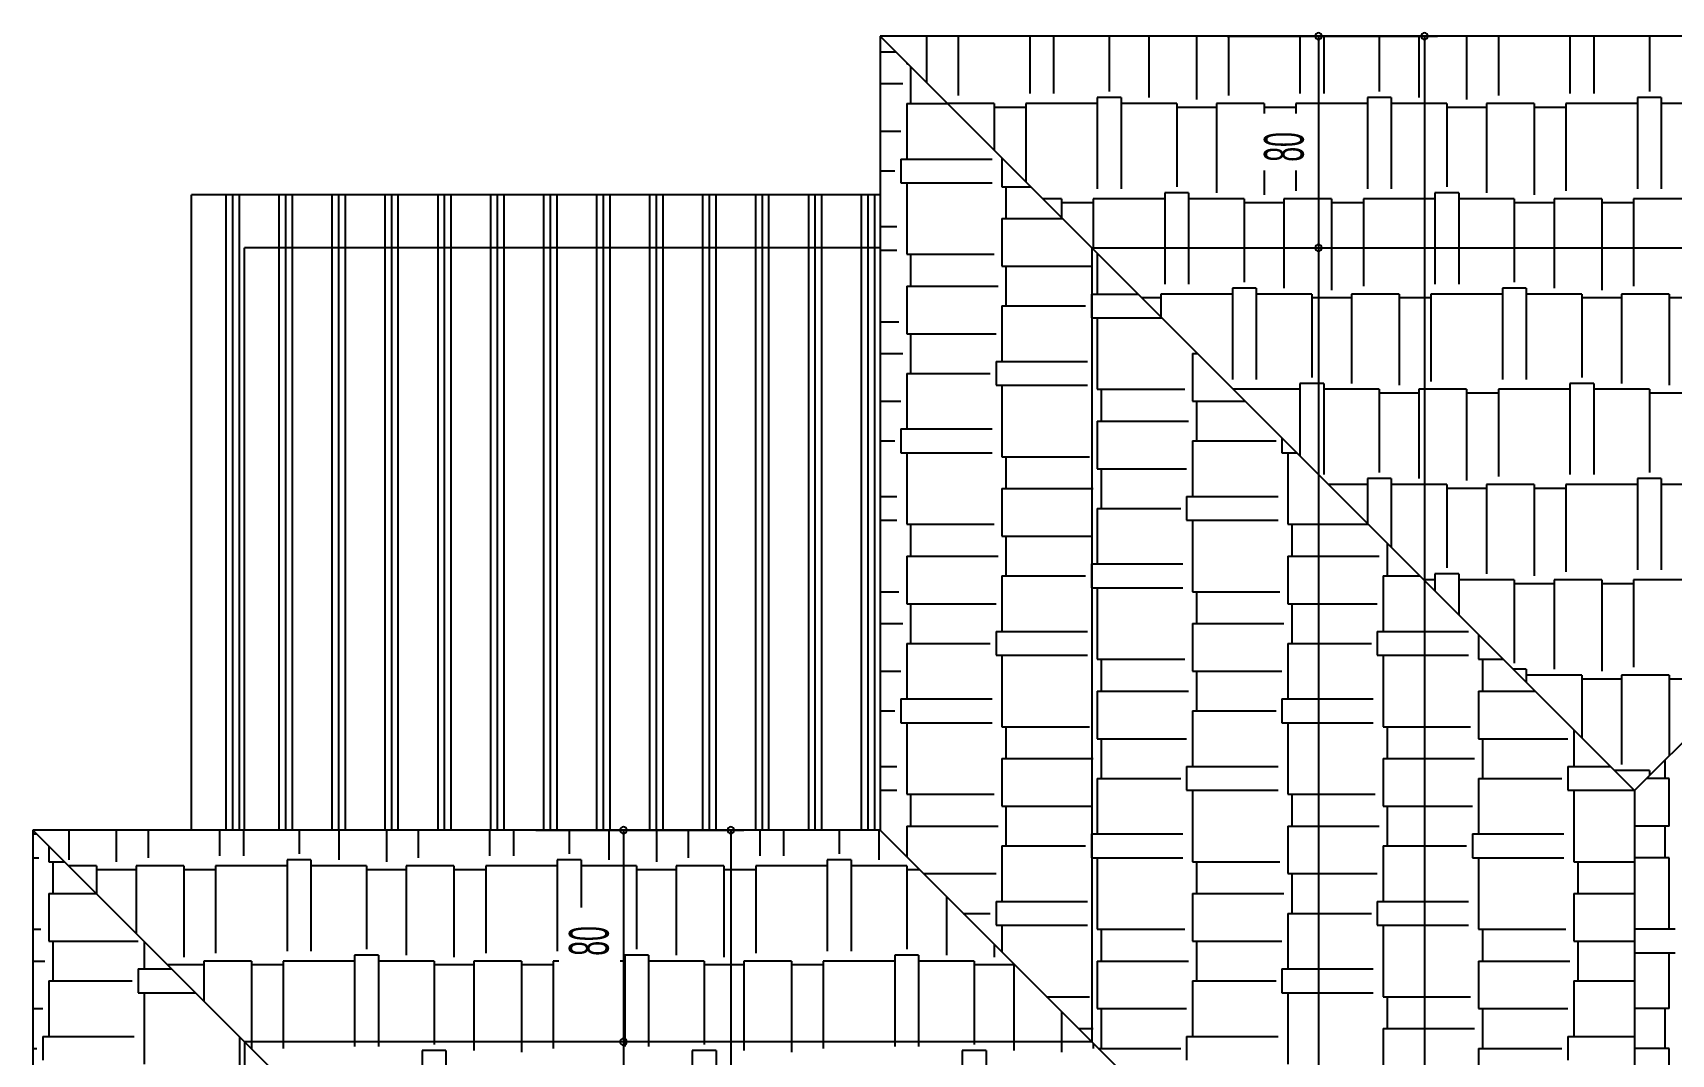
# Model space of a CAD drawing. Extents: x 3907.4 to 3911.57, y -3054.42 to -3053.7.
# Drawn here: x 3909.0252 to 3909.149, y -3054.043 to -3053.9658 of the extents above; entities that cross this region are included whole.
import ezdxf

# ---------------------------------------------------------------- set-up
doc = ezdxf.new("R2010")
doc.units = 0
doc.header["$LTSCALE"] = 2
doc.header["$MEASUREMENT"] = 0
doc.linetypes.add('ACAD_ISO03W100', pattern=[30, 12, -18])
doc.linetypes.add('ACAD_ISO07W100', pattern=[3.5, 0.5, -3])
doc.layers.get('0').update_dxf_attribs({"linetype": 'CONTINUOUS'})
for name, color, linetype in [('MB', 11, 'CONTINUOUS'), ('OLÇÜ', 6, 'CONTINUOUS'), ('TARAMA', 9, 'CONTINUOUS'), ('TEXT', 11, 'CONTINUOUS'), ('ÇATI', 7, 'CONTINUOUS')]:
    doc.layers.add(name, color=color, linetype=linetype)
doc.styles.add('ÖLÇÜ', font='stylu.ttf', dxfattribs={"width": 0.5})

msp = doc.modelspace()

# ---------------------------------------------------------------- linework, layer by layer
at = {"color": 0, "linetype": 'ByBlock'}
for centre, start, end in [((3909.12236, -3053.96603), 90, 270), ((3909.12236, -3053.96603), 270, 90), ((3909.13037, -3053.96603), 90, 270), ((3909.13037, -3053.96603), 270, 90), ((3909.12236, -3053.98203), 90, 270), ((3909.12236, -3053.98203), 90, 270), ((3909.12236, -3053.98203), 270, 90), ((3909.12236, -3053.98203), 270, 90), ((3909.06986, -3054.02603), 90, 270), ((3909.06986, -3054.02603), 270, 90), ((3909.07797, -3054.02603), 90, 270), ((3909.07797, -3054.02603), 270, 90), ((3909.06986, -3054.04203), 90, 270), ((3909.06986, -3054.04203), 90, 270), ((3909.06986, -3054.04203), 270, 90), ((3909.06986, -3054.04203), 270, 90)]:
    msp.add_arc(centre, 0.00025, start, end, dxfattribs=at)
at = {"layer": 'MB', "color": 2, "linetype": 'ACAD_ISO07W100', "ltscale": 2}
for p in [(3909.08925, -3053.98203), (3909.04125, -3054.02603)]:
    msp.add_line(p, (3909.04125, -3053.98203), dxfattribs=at)
at = {"layer": 'MB', "color": 7, "linetype": 'ACAD_ISO03W100', "ltscale": 0.5}
for p, q in [((3909.10525, -3053.98203), (3909.10525, -3054.04203)), ((3909.10525, -3053.98203), (3909.18725, -3053.98203)), ((3909.04125, -3054.04203), (3909.04125, -3054.16603)), ((3909.10525, -3054.04203), (3909.04125, -3054.04203))]:
    msp.add_line(p, q, dxfattribs=at)
at = {"layer": 'OLÇÜ', "color": 6}
for p, q in [((3909.11548, -3053.96603), (3909.13137, -3053.96603)), ((3909.12025, -3053.96603), (3909.12336, -3053.96603)), ((3909.12236, -3053.96603), (3909.12236, -3053.98203)), ((3909.13037, -3053.96603), (3909.13037, -3054.29203)), ((3909.12025, -3053.98203), (3909.12336, -3053.98203)), ((3909.12025, -3053.98203), (3909.12336, -3053.98203)), ((3909.12236, -3053.98203), (3909.12236, -3054.27603)), ((3909.06325, -3054.02603), (3909.07897, -3054.02603)), ((3909.06986, -3054.02603), (3909.06986, -3054.04203)), ((3909.073, -3054.02603), (3909.07086, -3054.02603)), ((3909.07797, -3054.02603), (3909.07797, -3054.29203)), ((3909.06986, -3054.04203), (3909.06986, -3054.27603)), ((3909.073, -3054.04203), (3909.07086, -3054.04203)), ((3909.073, -3054.04203), (3909.07086, -3054.04203))]:
    msp.add_line(p, q, dxfattribs=at)
at = {"layer": 'TARAMA', "color": 6}
for p, q in [((3909.09276, -3053.96603), (3909.09276, -3053.96954)), ((3909.09516, -3053.96603), (3909.09516, -3053.97052)), ((3909.10056, -3053.96603), (3909.10056, -3053.97037)), ((3909.10236, -3053.96603), (3909.10236, -3053.97037)), ((3909.10656, -3053.96603), (3909.10656, -3053.97022)), ((3909.10956, -3053.96603), (3909.10956, -3053.97067)), ((3909.11316, -3053.96603), (3909.11316, -3053.97082)), ((3909.11556, -3053.96603), (3909.11556, -3053.97052)), ((3909.12096, -3053.96603), (3909.12096, -3053.97037)), ((3909.12276, -3053.96603), (3909.12276, -3053.97037)), ((3909.12696, -3053.96603), (3909.12696, -3053.97022)), ((3909.12996, -3053.96603), (3909.12996, -3053.97067)), ((3909.13356, -3053.96603), (3909.13356, -3053.97082)), ((3909.13596, -3053.96603), (3909.13596, -3053.97052)), ((3909.14136, -3053.96603), (3909.14136, -3053.97037)), ((3909.14316, -3053.96603), (3909.14316, -3053.97037)), ((3909.14736, -3053.96603), (3909.14736, -3053.97022)), ((3909.08925, -3053.96722), (3909.09043, -3053.96722)), ((3909.09126, -3053.96804), (3909.09126, -3053.96812)), ((3909.09126, -3053.96812), (3909.09133, -3053.96812)), ((3909.09156, -3053.96834), (3909.09156, -3053.97112)), ((3909.08925, -3053.96962), (3909.09096, -3053.96962)), ((3909.09126, -3053.97112), (3909.09126, -3053.97532)), ((3909.09126, -3053.97112), (3909.09433, -3053.97112)), ((3909.09786, -3053.97112), (3909.09433, -3053.97112)), ((3909.09786, -3053.97112), (3909.09786, -3053.97464)), ((3909.10026, -3053.97142), (3909.09786, -3053.97142)), ((3909.10566, -3053.97112), (3909.10026, -3053.97112)), ((3909.10026, -3053.97112), (3909.10026, -3053.97704)), ((3909.10746, -3053.97067), (3909.10566, -3053.97067)), ((3909.10566, -3053.97067), (3909.10566, -3053.97757)), ((3909.10746, -3053.97067), (3909.10746, -3053.97757)), ((3909.11166, -3053.97112), (3909.10746, -3053.97112)), ((3909.11166, -3053.97112), (3909.11166, -3053.97742)), ((3909.11466, -3053.97142), (3909.11166, -3053.97142)), ((3909.11826, -3053.97112), (3909.11466, -3053.97112)), ((3909.11466, -3053.97112), (3909.11466, -3053.97787)), ((3909.11826, -3053.97112), (3909.11826, -3053.97188)), ((3909.12066, -3053.97142), (3909.11826, -3053.97142)), ((3909.12606, -3053.97112), (3909.12066, -3053.97112)), ((3909.12066, -3053.97112), (3909.12066, -3053.97188)), ((3909.12786, -3053.97067), (3909.12606, -3053.97067)), ((3909.12606, -3053.97067), (3909.12606, -3053.97757)), ((3909.12786, -3053.97067), (3909.12786, -3053.97757)), ((3909.13206, -3053.97112), (3909.12786, -3053.97112)), ((3909.13206, -3053.97112), (3909.13206, -3053.97742)), ((3909.13506, -3053.97142), (3909.13206, -3053.97142)), ((3909.13866, -3053.97112), (3909.13506, -3053.97112)), ((3909.13506, -3053.97112), (3909.13506, -3053.97787)), ((3909.13866, -3053.97112), (3909.13866, -3053.97802)), ((3909.14106, -3053.97142), (3909.13866, -3053.97142)), ((3909.14646, -3053.97112), (3909.14106, -3053.97112)), ((3909.14106, -3053.97112), (3909.14106, -3053.97772)), ((3909.14826, -3053.97067), (3909.14646, -3053.97067)), ((3909.14646, -3053.97067), (3909.14646, -3053.97757)), ((3909.14826, -3053.97067), (3909.14826, -3053.97757)), ((3909.15246, -3053.97112), (3909.14826, -3053.97112)), ((3909.08925, -3053.97322), (3909.09081, -3053.97322)), ((3909.09081, -3053.97532), (3909.09081, -3053.97712)), ((3909.09081, -3053.97532), (3909.09771, -3053.97532)), ((3909.09846, -3053.97524), (3909.09846, -3053.97742)), ((3909.08925, -3053.97622), (3909.09036, -3053.97622)), ((3909.11826, -3053.97618), (3909.11826, -3053.97802)), ((3909.12066, -3053.97618), (3909.12066, -3053.97772)), ((3909.09081, -3053.97712), (3909.09771, -3053.97712)), ((3909.09126, -3053.97712), (3909.09126, -3053.98252)), ((3909.09846, -3053.97742), (3909.10063, -3053.97742)), ((3909.09876, -3053.97742), (3909.09876, -3053.97982)), ((3909.11256, -3053.97787), (3909.11076, -3053.97787)), ((3909.11076, -3053.97787), (3909.11076, -3053.98203)), ((3909.11256, -3053.97787), (3909.11256, -3053.98203)), ((3909.13296, -3053.97787), (3909.13116, -3053.97787)), ((3909.13116, -3053.97787), (3909.13116, -3053.98203)), ((3909.13296, -3053.97787), (3909.13296, -3053.98203)), ((3909.10296, -3053.97832), (3909.10153, -3053.97832)), ((3909.10296, -3053.97832), (3909.10296, -3053.97974)), ((3909.10536, -3053.97862), (3909.10296, -3053.97862)), ((3909.11076, -3053.97832), (3909.10536, -3053.97832)), ((3909.10536, -3053.97832), (3909.10536, -3053.98203)), ((3909.11676, -3053.97832), (3909.11256, -3053.97832)), ((3909.11676, -3053.97832), (3909.11676, -3053.98203)), ((3909.11976, -3053.97862), (3909.11676, -3053.97862)), ((3909.12336, -3053.97832), (3909.11976, -3053.97832)), ((3909.11976, -3053.97832), (3909.11976, -3053.98203)), ((3909.12336, -3053.97832), (3909.12336, -3053.98203)), ((3909.12576, -3053.97862), (3909.12336, -3053.97862)), ((3909.13116, -3053.97832), (3909.12576, -3053.97832)), ((3909.12576, -3053.97832), (3909.12576, -3053.98203)), ((3909.13716, -3053.97832), (3909.13296, -3053.97832)), ((3909.13716, -3053.97832), (3909.13716, -3053.98203)), ((3909.14016, -3053.97862), (3909.13716, -3053.97862)), ((3909.14376, -3053.97832), (3909.14016, -3053.97832)), ((3909.14016, -3053.97832), (3909.14016, -3053.98203)), ((3909.14376, -3053.97832), (3909.14376, -3053.98203)), ((3909.14616, -3053.97862), (3909.14376, -3053.97862)), ((3909.15156, -3053.97832), (3909.14616, -3053.97832)), ((3909.14616, -3053.97832), (3909.14616, -3053.98203)), ((3909.09846, -3053.97982), (3909.09846, -3053.98342)), ((3909.09846, -3053.97982), (3909.10303, -3053.97982)), ((3909.08925, -3053.98042), (3909.09051, -3053.98042)), ((3909.08925, -3053.98222), (3909.09051, -3053.98222)), ((3909.09126, -3053.98252), (3909.09786, -3053.98252)), ((3909.09156, -3053.98252), (3909.09156, -3053.98492)), ((3909.10536, -3053.98203), (3909.10536, -3053.98214)), ((3909.10566, -3053.98244), (3909.10566, -3053.98552)), ((3909.11076, -3053.98203), (3909.11076, -3053.98477)), ((3909.11256, -3053.98203), (3909.11256, -3053.98477)), ((3909.11676, -3053.98203), (3909.11676, -3053.98462)), ((3909.11976, -3053.98203), (3909.11976, -3053.98507)), ((3909.12336, -3053.98203), (3909.12336, -3053.98522)), ((3909.12576, -3053.98203), (3909.12576, -3053.98492)), ((3909.13116, -3053.98203), (3909.13116, -3053.98477)), ((3909.13296, -3053.98203), (3909.13296, -3053.98477)), ((3909.13716, -3053.98203), (3909.13716, -3053.98462)), ((3909.14016, -3053.98203), (3909.14016, -3053.98507)), ((3909.14376, -3053.98203), (3909.14376, -3053.98522)), ((3909.14616, -3053.98203), (3909.14616, -3053.98492)), ((3909.09846, -3053.98342), (3909.10521, -3053.98342)), ((3909.09876, -3053.98342), (3909.09876, -3053.98642)), ((3909.09126, -3053.98492), (3909.09126, -3053.98852)), ((3909.09126, -3053.98492), (3909.09816, -3053.98492)), ((3909.11766, -3053.98507), (3909.11586, -3053.98507)), ((3909.11586, -3053.98507), (3909.11586, -3053.99197)), ((3909.11766, -3053.98507), (3909.11766, -3053.99197)), ((3909.13806, -3053.98507), (3909.13626, -3053.98507)), ((3909.13626, -3053.98507), (3909.13626, -3053.99197)), ((3909.13806, -3053.98507), (3909.13806, -3053.99197)), ((3909.09846, -3053.98642), (3909.09846, -3053.99062)), ((3909.09846, -3053.98642), (3909.10476, -3053.98642)), ((3909.10521, -3053.98552), (3909.10521, -3053.98732)), ((3909.10521, -3053.98552), (3909.10525, -3053.98552)), ((3909.10525, -3053.98552), (3909.10873, -3053.98552)), ((3909.11046, -3053.98582), (3909.10903, -3053.98582)), ((3909.11586, -3053.98552), (3909.11046, -3053.98552)), ((3909.11046, -3053.98552), (3909.11046, -3053.98724)), ((3909.12186, -3053.98552), (3909.11766, -3053.98552)), ((3909.12186, -3053.98552), (3909.12186, -3053.99182)), ((3909.12486, -3053.98582), (3909.12186, -3053.98582)), ((3909.12846, -3053.98552), (3909.12486, -3053.98552)), ((3909.12486, -3053.98552), (3909.12486, -3053.99227)), ((3909.12846, -3053.98552), (3909.12846, -3053.99242)), ((3909.13086, -3053.98582), (3909.12846, -3053.98582)), ((3909.13626, -3053.98552), (3909.13086, -3053.98552)), ((3909.13086, -3053.98552), (3909.13086, -3053.99212)), ((3909.14226, -3053.98552), (3909.13806, -3053.98552)), ((3909.14226, -3053.98552), (3909.14226, -3053.99182)), ((3909.14526, -3053.98582), (3909.14226, -3053.98582)), ((3909.14886, -3053.98552), (3909.14526, -3053.98552)), ((3909.14526, -3053.98552), (3909.14526, -3053.99227)), ((3909.14886, -3053.98552), (3909.14886, -3053.99242)), ((3909.15126, -3053.98582), (3909.14886, -3053.98582)), ((3909.08925, -3053.98762), (3909.09066, -3053.98762)), ((3909.10521, -3053.98732), (3909.10525, -3053.98732)), ((3909.10525, -3053.98732), (3909.11053, -3053.98732)), ((3909.10566, -3053.98732), (3909.10566, -3053.99272)), ((3909.09126, -3053.98852), (3909.09801, -3053.98852)), ((3909.09156, -3053.98852), (3909.09156, -3053.99152)), ((3909.08925, -3053.99002), (3909.09096, -3053.99002)), ((3909.11286, -3053.99002), (3909.11286, -3053.99362)), ((3909.11286, -3053.99002), (3909.11323, -3053.99002)), ((3909.11316, -3053.98994), (3909.11316, -3053.99002)), ((3909.09126, -3053.99152), (3909.09126, -3053.99572)), ((3909.09126, -3053.99152), (3909.09756, -3053.99152)), ((3909.09801, -3053.99062), (3909.09801, -3053.99242)), ((3909.09801, -3053.99062), (3909.10491, -3053.99062)), ((3909.09801, -3053.99242), (3909.10491, -3053.99242)), ((3909.09846, -3053.99242), (3909.09846, -3053.99782)), ((3909.10566, -3053.99272), (3909.11226, -3053.99272)), ((3909.10596, -3053.99272), (3909.10596, -3053.99512)), ((3909.12096, -3053.99272), (3909.11593, -3053.99272)), ((3909.12276, -3053.99227), (3909.12096, -3053.99227)), ((3909.12096, -3053.99227), (3909.12096, -3053.99774)), ((3909.12276, -3053.99227), (3909.12276, -3053.99917)), ((3909.12696, -3053.99272), (3909.12276, -3053.99272)), ((3909.12696, -3053.99272), (3909.12696, -3053.99902)), ((3909.13356, -3053.99272), (3909.12996, -3053.99272)), ((3909.12996, -3053.99272), (3909.12996, -3053.99947)), ((3909.13356, -3053.99272), (3909.13356, -3053.99962)), ((3909.14136, -3053.99272), (3909.13596, -3053.99272)), ((3909.13596, -3053.99272), (3909.13596, -3053.99932)), ((3909.14316, -3053.99227), (3909.14136, -3053.99227)), ((3909.14136, -3053.99227), (3909.14136, -3053.99917)), ((3909.14316, -3053.99227), (3909.14316, -3053.99917)), ((3909.14736, -3053.99272), (3909.14316, -3053.99272)), ((3909.14736, -3053.99272), (3909.14736, -3053.99902)), ((3909.08925, -3053.99362), (3909.09081, -3053.99362)), ((3909.11286, -3053.99362), (3909.11683, -3053.99362)), ((3909.11316, -3053.99362), (3909.11316, -3053.99662)), ((3909.12996, -3053.99302), (3909.12696, -3053.99302)), ((3909.13596, -3053.99302), (3909.13356, -3053.99302)), ((3909.15036, -3053.99302), (3909.14736, -3053.99302)), ((3909.10566, -3053.99512), (3909.10566, -3053.99872)), ((3909.10566, -3053.99512), (3909.11256, -3053.99512)), ((3909.09081, -3053.99572), (3909.09081, -3053.99752)), ((3909.09081, -3053.99572), (3909.09771, -3053.99572)), ((3909.11961, -3053.99639), (3909.11961, -3053.99752)), ((3909.08925, -3053.99662), (3909.09036, -3053.99662)), ((3909.09081, -3053.99752), (3909.09771, -3053.99752)), ((3909.09126, -3053.99752), (3909.09126, -3054.00292)), ((3909.11286, -3053.99662), (3909.11286, -3054.00082)), ((3909.11286, -3053.99662), (3909.11916, -3053.99662)), ((3909.11961, -3053.99752), (3909.12073, -3053.99752)), ((3909.12006, -3053.99752), (3909.12006, -3054.00292)), ((3909.09846, -3053.99782), (3909.10506, -3053.99782)), ((3909.09876, -3053.99782), (3909.09876, -3054.00022)), ((3909.10566, -3053.99872), (3909.11241, -3053.99872)), ((3909.10596, -3053.99872), (3909.10596, -3054.00172)), ((3909.12606, -3053.99992), (3909.12313, -3053.99992)), ((3909.12786, -3053.99947), (3909.12606, -3053.99947)), ((3909.12606, -3053.99947), (3909.12606, -3054.00284)), ((3909.12786, -3053.99947), (3909.12786, -3054.00464)), ((3909.13206, -3053.99992), (3909.12786, -3053.99992)), ((3909.13206, -3053.99992), (3909.13206, -3054.00622)), ((3909.13866, -3053.99992), (3909.13506, -3053.99992)), ((3909.13506, -3053.99992), (3909.13506, -3054.00667)), ((3909.13866, -3053.99992), (3909.13866, -3054.00682)), ((3909.14646, -3053.99992), (3909.14106, -3053.99992)), ((3909.14106, -3053.99992), (3909.14106, -3054.00652)), ((3909.14826, -3053.99947), (3909.14646, -3053.99947)), ((3909.14646, -3053.99947), (3909.14646, -3054.00637)), ((3909.14826, -3053.99947), (3909.14826, -3054.00637)), ((3909.15246, -3053.99992), (3909.14826, -3053.99992)), ((3909.08925, -3054.00082), (3909.09051, -3054.00082)), ((3909.09846, -3054.00022), (3909.09846, -3054.00382)), ((3909.09846, -3054.00022), (3909.10525, -3054.00022)), ((3909.10525, -3054.00022), (3909.10536, -3054.00022)), ((3909.11241, -3054.00082), (3909.11241, -3054.00262)), ((3909.11241, -3054.00082), (3909.11931, -3054.00082)), ((3909.13506, -3054.00022), (3909.13206, -3054.00022)), ((3909.14106, -3054.00022), (3909.13866, -3054.00022)), ((3909.08925, -3054.00262), (3909.09051, -3054.00262)), ((3909.10566, -3054.00172), (3909.10566, -3054.00592)), ((3909.10566, -3054.00172), (3909.11196, -3054.00172)), ((3909.11241, -3054.00262), (3909.11931, -3054.00262)), ((3909.11286, -3054.00262), (3909.11286, -3054.00802)), ((3909.09126, -3054.00292), (3909.09786, -3054.00292)), ((3909.09156, -3054.00292), (3909.09156, -3054.00532)), ((3909.09846, -3054.00382), (3909.10521, -3054.00382)), ((3909.09876, -3054.00382), (3909.09876, -3054.00682)), ((3909.12006, -3054.00292), (3909.12613, -3054.00292)), ((3909.12036, -3054.00292), (3909.12036, -3054.00532)), ((3909.12756, -3054.00434), (3909.12756, -3054.00682)), ((3909.09126, -3054.00532), (3909.09126, -3054.00892)), ((3909.09126, -3054.00532), (3909.09816, -3054.00532)), ((3909.10521, -3054.00592), (3909.10521, -3054.00772)), ((3909.10521, -3054.00592), (3909.10525, -3054.00592)), ((3909.10525, -3054.00592), (3909.11211, -3054.00592)), ((3909.12006, -3054.00532), (3909.12006, -3054.00892)), ((3909.12006, -3054.00532), (3909.12696, -3054.00532)), ((3909.09846, -3054.00682), (3909.09846, -3054.01102)), ((3909.09846, -3054.00682), (3909.10476, -3054.00682)), ((3909.12726, -3054.00682), (3909.12726, -3054.01102)), ((3909.12726, -3054.00682), (3909.13003, -3054.00682)), ((3909.13116, -3054.00712), (3909.13033, -3054.00712)), ((3909.13296, -3054.00667), (3909.13116, -3054.00667)), ((3909.13116, -3054.00667), (3909.13116, -3054.00794)), ((3909.13296, -3054.00667), (3909.13296, -3054.00974)), ((3909.13716, -3054.00712), (3909.13296, -3054.00712)), ((3909.13716, -3054.00712), (3909.13716, -3054.01342)), ((3909.14016, -3054.00742), (3909.13716, -3054.00742)), ((3909.14376, -3054.00712), (3909.14016, -3054.00712)), ((3909.14016, -3054.00712), (3909.14016, -3054.01387)), ((3909.14376, -3054.00712), (3909.14376, -3054.01402)), ((3909.14616, -3054.00742), (3909.14376, -3054.00742)), ((3909.15156, -3054.00712), (3909.14616, -3054.00712)), ((3909.14616, -3054.00712), (3909.14616, -3054.01372)), ((3909.08925, -3054.00802), (3909.09066, -3054.00802)), ((3909.10521, -3054.00772), (3909.10525, -3054.00772)), ((3909.10525, -3054.00772), (3909.11211, -3054.00772)), ((3909.10566, -3054.00772), (3909.10566, -3054.01312)), ((3909.11286, -3054.00802), (3909.11946, -3054.00802)), ((3909.11316, -3054.00802), (3909.11316, -3054.01042)), ((3909.09126, -3054.00892), (3909.09801, -3054.00892)), ((3909.09156, -3054.00892), (3909.09156, -3054.01192)), ((3909.12006, -3054.00892), (3909.12681, -3054.00892)), ((3909.12036, -3054.00892), (3909.12036, -3054.01192)), ((3909.08925, -3054.01042), (3909.09096, -3054.01042)), ((3909.09801, -3054.01102), (3909.09801, -3054.01282)), ((3909.09801, -3054.01102), (3909.10491, -3054.01102)), ((3909.11286, -3054.01042), (3909.11286, -3054.01402)), ((3909.11286, -3054.01042), (3909.11976, -3054.01042)), ((3909.12681, -3054.01102), (3909.12681, -3054.01282)), ((3909.12681, -3054.01102), (3909.13371, -3054.01102)), ((3909.13446, -3054.01124), (3909.13446, -3054.01312)), ((3909.09126, -3054.01192), (3909.09126, -3054.01612)), ((3909.09126, -3054.01192), (3909.09756, -3054.01192)), ((3909.12006, -3054.01192), (3909.12006, -3054.01612)), ((3909.12006, -3054.01192), (3909.12636, -3054.01192)), ((3909.09801, -3054.01282), (3909.10491, -3054.01282)), ((3909.09846, -3054.01282), (3909.09846, -3054.01822)), ((3909.10566, -3054.01312), (3909.11226, -3054.01312)), ((3909.10596, -3054.01312), (3909.10596, -3054.01552)), ((3909.12681, -3054.01282), (3909.13371, -3054.01282)), ((3909.12726, -3054.01282), (3909.12726, -3054.01822)), ((3909.13446, -3054.01312), (3909.13633, -3054.01312)), ((3909.13476, -3054.01312), (3909.13476, -3054.01552)), ((3909.08925, -3054.01402), (3909.09081, -3054.01402)), ((3909.11286, -3054.01402), (3909.11961, -3054.01402)), ((3909.11316, -3054.01402), (3909.11316, -3054.01702)), ((3909.13806, -3054.01387), (3909.13708, -3054.01387)), ((3909.13806, -3054.01387), (3909.13806, -3054.01484)), ((3909.14226, -3054.01432), (3909.13806, -3054.01432)), ((3909.14226, -3054.01432), (3909.14226, -3054.01904)), ((3909.14526, -3054.01462), (3909.14226, -3054.01462)), ((3909.14886, -3054.01432), (3909.14526, -3054.01432)), ((3909.14526, -3054.01432), (3909.14526, -3054.02107)), ((3909.14886, -3054.01432), (3909.14886, -3054.02041)), ((3909.15126, -3054.01462), (3909.14886, -3054.01462)), ((3909.09081, -3054.01612), (3909.09081, -3054.01792)), ((3909.09081, -3054.01612), (3909.09771, -3054.01612)), ((3909.10566, -3054.01552), (3909.10566, -3054.01912)), ((3909.10566, -3054.01552), (3909.11256, -3054.01552)), ((3909.11961, -3054.01612), (3909.11961, -3054.01792)), ((3909.11961, -3054.01612), (3909.12651, -3054.01612)), ((3909.13446, -3054.01552), (3909.13446, -3054.01912)), ((3909.13446, -3054.01552), (3909.13873, -3054.01552)), ((3909.08925, -3054.01702), (3909.09036, -3054.01702)), ((3909.11286, -3054.01702), (3909.11286, -3054.02122)), ((3909.11286, -3054.01702), (3909.11916, -3054.01702)), ((3909.09081, -3054.01792), (3909.09771, -3054.01792)), ((3909.09126, -3054.01792), (3909.09126, -3054.02332)), ((3909.09846, -3054.01822), (3909.10506, -3054.01822)), ((3909.09876, -3054.01822), (3909.09876, -3054.02062)), ((3909.11961, -3054.01792), (3909.12651, -3054.01792)), ((3909.12006, -3054.01792), (3909.12006, -3054.02332)), ((3909.12726, -3054.01822), (3909.13386, -3054.01822)), ((3909.12756, -3054.01822), (3909.12756, -3054.02062)), ((3909.14166, -3054.01844), (3909.14166, -3054.02122)), ((3909.10566, -3054.01912), (3909.11241, -3054.01912)), ((3909.10596, -3054.01912), (3909.10596, -3054.02212)), ((3909.13446, -3054.01912), (3909.14121, -3054.01912)), ((3909.13476, -3054.01912), (3909.13476, -3054.02212)), ((3909.08925, -3054.02122), (3909.09051, -3054.02122)), ((3909.09846, -3054.02062), (3909.09846, -3054.02422)), ((3909.09846, -3054.02062), (3909.10525, -3054.02062)), ((3909.10525, -3054.02062), (3909.10536, -3054.02062)), ((3909.11241, -3054.02122), (3909.11241, -3054.02302)), ((3909.11241, -3054.02122), (3909.11931, -3054.02122)), ((3909.12726, -3054.02062), (3909.12726, -3054.02422)), ((3909.12726, -3054.02062), (3909.13416, -3054.02062)), ((3909.14121, -3054.02122), (3909.14121, -3054.02302)), ((3909.14121, -3054.02122), (3909.14443, -3054.02122)), ((3909.14856, -3054.02212), (3909.14856, -3054.02071)), ((3909.10566, -3054.02212), (3909.10566, -3054.02632)), ((3909.10566, -3054.02212), (3909.11196, -3054.02212)), ((3909.13446, -3054.02212), (3909.13446, -3054.02632)), ((3909.13446, -3054.02212), (3909.14076, -3054.02212)), ((3909.14736, -3054.02152), (3909.14473, -3054.02152)), ((3909.14886, -3054.02212), (3909.14716, -3054.02212)), ((3909.14736, -3054.02152), (3909.14736, -3054.02191)), ((3909.14746, -3054.02182), (3909.14736, -3054.02182)), ((3909.14886, -3054.02572), (3909.14886, -3054.02212)), ((3909.08925, -3054.02302), (3909.09051, -3054.02302)), ((3909.09126, -3054.02332), (3909.09786, -3054.02332)), ((3909.09156, -3054.02332), (3909.09156, -3054.02572)), ((3909.11241, -3054.02302), (3909.11931, -3054.02302)), ((3909.11286, -3054.02302), (3909.11286, -3054.02842)), ((3909.12006, -3054.02332), (3909.12666, -3054.02332)), ((3909.12036, -3054.02332), (3909.12036, -3054.02572)), ((3909.14121, -3054.02302), (3909.14623, -3054.02302)), ((3909.14166, -3054.02302), (3909.14166, -3054.02842)), ((3909.09846, -3054.02422), (3909.10521, -3054.02422)), ((3909.09876, -3054.02422), (3909.09876, -3054.02722)), ((3909.12726, -3054.02422), (3909.13401, -3054.02422)), ((3909.12756, -3054.02422), (3909.12756, -3054.02722)), ((3909.02796, -3054.02603), (3909.02796, -3054.02827)), ((3909.03156, -3054.02603), (3909.03156, -3054.02842)), ((3909.03396, -3054.02603), (3909.03396, -3054.02812)), ((3909.03936, -3054.02603), (3909.03936, -3054.02797)), ((3909.04116, -3054.02603), (3909.04116, -3054.02797)), ((3909.04536, -3054.02603), (3909.04536, -3054.02782)), ((3909.04836, -3054.02603), (3909.04836, -3054.02827)), ((3909.05196, -3054.02603), (3909.05196, -3054.02842)), ((3909.05436, -3054.02603), (3909.05436, -3054.02812)), ((3909.05976, -3054.02603), (3909.05976, -3054.02797)), ((3909.06156, -3054.02603), (3909.06156, -3054.02797)), ((3909.06576, -3054.02603), (3909.06576, -3054.02782)), ((3909.06876, -3054.02603), (3909.06876, -3054.02827)), ((3909.07236, -3054.02603), (3909.07236, -3054.02842)), ((3909.07476, -3054.02603), (3909.07476, -3054.02812)), ((3909.08016, -3054.02603), (3909.08016, -3054.02797)), ((3909.08196, -3054.02603), (3909.08196, -3054.02797)), ((3909.08616, -3054.02603), (3909.08616, -3054.02782)), ((3909.08916, -3054.02603), (3909.08916, -3054.02827)), ((3909.09126, -3054.02572), (3909.09126, -3054.02804)), ((3909.09126, -3054.02572), (3909.09816, -3054.02572)), ((3909.12006, -3054.02572), (3909.12006, -3054.02932)), ((3909.12006, -3054.02572), (3909.12696, -3054.02572)), ((3909.14886, -3054.02572), (3909.14625, -3054.02572)), ((3909.14856, -3054.02812), (3909.14856, -3054.02572)), ((3909.02525, -3054.02632), (3909.02553, -3054.02632)), ((3909.02646, -3054.02724), (3909.02646, -3054.02842)), ((3909.09846, -3054.02722), (3909.09846, -3054.03142)), ((3909.09846, -3054.02722), (3909.10476, -3054.02722)), ((3909.10521, -3054.02632), (3909.10521, -3054.02812)), ((3909.10521, -3054.02632), (3909.10525, -3054.02632)), ((3909.10525, -3054.02632), (3909.11211, -3054.02632)), ((3909.12726, -3054.02722), (3909.12726, -3054.03142)), ((3909.12726, -3054.02722), (3909.13356, -3054.02722)), ((3909.13401, -3054.02632), (3909.13401, -3054.02812)), ((3909.13401, -3054.02632), (3909.14091, -3054.02632)), ((3909.02525, -3054.02812), (3909.02571, -3054.02812)), ((3909.02646, -3054.02842), (3909.02763, -3054.02842)), ((3909.02676, -3054.02842), (3909.02676, -3054.03082)), ((3909.04626, -3054.02827), (3909.04446, -3054.02827)), ((3909.04446, -3054.02827), (3909.04446, -3054.03517)), ((3909.04626, -3054.02827), (3909.04626, -3054.03517)), ((3909.06666, -3054.02827), (3909.06486, -3054.02827)), ((3909.06486, -3054.02827), (3909.06486, -3054.03517)), ((3909.06666, -3054.02827), (3909.06666, -3054.03188)), ((3909.08706, -3054.02827), (3909.08526, -3054.02827)), ((3909.08526, -3054.02827), (3909.08526, -3054.03517)), ((3909.08706, -3054.02827), (3909.08706, -3054.03517)), ((3909.10521, -3054.02812), (3909.10525, -3054.02812)), ((3909.10525, -3054.02812), (3909.11211, -3054.02812)), ((3909.10566, -3054.02812), (3909.10566, -3054.03352)), ((3909.11286, -3054.02842), (3909.11946, -3054.02842)), ((3909.11316, -3054.02842), (3909.11316, -3054.03082)), ((3909.13401, -3054.02812), (3909.14091, -3054.02812)), ((3909.13446, -3054.02812), (3909.13446, -3054.03352)), ((3909.14166, -3054.02842), (3909.14625, -3054.02842)), ((3909.14196, -3054.02842), (3909.14196, -3054.03082)), ((3909.14886, -3054.02812), (3909.14625, -3054.02812)), ((3909.14886, -3054.03352), (3909.14886, -3054.02812)), ((3909.03006, -3054.02872), (3909.02793, -3054.02872)), ((3909.03006, -3054.02872), (3909.03006, -3054.03084)), ((3909.03306, -3054.02902), (3909.03006, -3054.02902)), ((3909.03666, -3054.02872), (3909.03306, -3054.02872)), ((3909.03306, -3054.02872), (3909.03306, -3054.03384)), ((3909.03666, -3054.02872), (3909.03666, -3054.03562)), ((3909.03906, -3054.02902), (3909.03666, -3054.02902)), ((3909.04446, -3054.02872), (3909.03906, -3054.02872)), ((3909.03906, -3054.02872), (3909.03906, -3054.03532)), ((3909.05046, -3054.02872), (3909.04626, -3054.02872)), ((3909.05046, -3054.02872), (3909.05046, -3054.03502)), ((3909.05346, -3054.02902), (3909.05046, -3054.02902)), ((3909.05706, -3054.02872), (3909.05346, -3054.02872)), ((3909.05346, -3054.02872), (3909.05346, -3054.03547)), ((3909.05706, -3054.02872), (3909.05706, -3054.03562)), ((3909.05946, -3054.02902), (3909.05706, -3054.02902)), ((3909.06486, -3054.02872), (3909.05946, -3054.02872)), ((3909.05946, -3054.02872), (3909.05946, -3054.03532)), ((3909.07086, -3054.02872), (3909.06666, -3054.02872)), ((3909.07086, -3054.02872), (3909.07086, -3054.03502)), ((3909.07386, -3054.02902), (3909.07086, -3054.02902)), ((3909.07746, -3054.02872), (3909.07386, -3054.02872)), ((3909.07386, -3054.02872), (3909.07386, -3054.03547)), ((3909.07746, -3054.02872), (3909.07746, -3054.03562)), ((3909.07986, -3054.02902), (3909.07746, -3054.02902)), ((3909.08526, -3054.02872), (3909.07986, -3054.02872)), ((3909.07986, -3054.02872), (3909.07986, -3054.03532)), ((3909.09126, -3054.02872), (3909.08706, -3054.02872)), ((3909.09126, -3054.02872), (3909.09126, -3054.03502)), ((3909.09223, -3054.02902), (3909.09126, -3054.02902)), ((3909.09253, -3054.02932), (3909.09801, -3054.02932)), ((3909.12006, -3054.02932), (3909.12681, -3054.02932)), ((3909.12036, -3054.02932), (3909.12036, -3054.03232)), ((3909.02646, -3054.03082), (3909.02646, -3054.03442)), ((3909.02646, -3054.03082), (3909.03003, -3054.03082)), ((3909.09426, -3054.03104), (3909.09426, -3054.03547)), ((3909.11286, -3054.03082), (3909.11286, -3054.03442)), ((3909.11286, -3054.03082), (3909.11976, -3054.03082)), ((3909.14166, -3054.03082), (3909.14166, -3054.03442)), ((3909.14166, -3054.03082), (3909.14625, -3054.03082)), ((3909.09553, -3054.03232), (3909.09756, -3054.03232)), ((3909.09801, -3054.03142), (3909.09801, -3054.03322)), ((3909.09801, -3054.03142), (3909.10491, -3054.03142)), ((3909.12006, -3054.03232), (3909.12006, -3054.03652)), ((3909.12006, -3054.03232), (3909.12636, -3054.03232)), ((3909.12681, -3054.03142), (3909.12681, -3054.03322)), ((3909.12681, -3054.03142), (3909.13371, -3054.03142)), ((3909.02525, -3054.03352), (3909.02586, -3054.03352)), ((3909.09801, -3054.03322), (3909.10491, -3054.03322)), ((3909.09846, -3054.03322), (3909.09846, -3054.03524)), ((3909.10566, -3054.03352), (3909.11226, -3054.03352)), ((3909.10596, -3054.03352), (3909.10596, -3054.03592)), ((3909.12681, -3054.03322), (3909.13371, -3054.03322)), ((3909.12726, -3054.03322), (3909.12726, -3054.03862)), ((3909.13446, -3054.03352), (3909.14106, -3054.03352)), ((3909.13476, -3054.03352), (3909.13476, -3054.03592)), ((3909.14931, -3054.03352), (3909.14625, -3054.03352)), ((3909.02646, -3054.03442), (3909.03321, -3054.03442)), ((3909.02676, -3054.03442), (3909.02676, -3054.03742)), ((3909.03366, -3054.03444), (3909.03366, -3054.03652)), ((3909.09786, -3054.03464), (3909.09786, -3054.03562)), ((3909.11286, -3054.03442), (3909.11961, -3054.03442)), ((3909.11316, -3054.03442), (3909.11316, -3054.03742)), ((3909.14166, -3054.03442), (3909.14625, -3054.03442)), ((3909.14196, -3054.03442), (3909.14196, -3054.03742)), ((3909.02525, -3054.03592), (3909.02616, -3054.03592)), ((3909.03516, -3054.03592), (3909.03513, -3054.03592)), ((3909.03516, -3054.03592), (3909.03516, -3054.03594)), ((3909.04176, -3054.03592), (3909.03816, -3054.03592)), ((3909.03816, -3054.03592), (3909.03816, -3054.03894)), ((3909.04176, -3054.03592), (3909.04176, -3054.04203)), ((3909.04956, -3054.03592), (3909.04416, -3054.03592)), ((3909.04416, -3054.03592), (3909.04416, -3054.04203)), ((3909.05136, -3054.03547), (3909.04956, -3054.03547)), ((3909.04956, -3054.03547), (3909.04956, -3054.04203)), ((3909.05136, -3054.03547), (3909.05136, -3054.04203)), ((3909.05556, -3054.03592), (3909.05136, -3054.03592)), ((3909.05556, -3054.03592), (3909.05556, -3054.04203)), ((3909.06216, -3054.03592), (3909.05856, -3054.03592)), ((3909.05856, -3054.03592), (3909.05856, -3054.04203)), ((3909.06216, -3054.03592), (3909.06216, -3054.04203)), ((3909.06499, -3054.03592), (3909.06456, -3054.03592)), ((3909.06456, -3054.03592), (3909.06456, -3054.04203)), ((3909.06996, -3054.03592), (3909.06961, -3054.03592)), ((3909.07176, -3054.03547), (3909.06996, -3054.03547)), ((3909.06996, -3054.03547), (3909.06996, -3054.04203)), ((3909.07176, -3054.03547), (3909.07176, -3054.04203)), ((3909.07596, -3054.03592), (3909.07176, -3054.03592)), ((3909.07596, -3054.03592), (3909.07596, -3054.04203)), ((3909.08256, -3054.03592), (3909.07896, -3054.03592)), ((3909.07896, -3054.03592), (3909.07896, -3054.04203)), ((3909.08256, -3054.03592), (3909.08256, -3054.04203)), ((3909.09036, -3054.03592), (3909.08496, -3054.03592)), ((3909.08496, -3054.03592), (3909.08496, -3054.04203)), ((3909.09216, -3054.03547), (3909.09036, -3054.03547)), ((3909.09036, -3054.03547), (3909.09036, -3054.04203)), ((3909.09216, -3054.03547), (3909.09216, -3054.04203)), ((3909.09636, -3054.03592), (3909.09216, -3054.03592)), ((3909.09636, -3054.03592), (3909.09636, -3054.04203)), ((3909.10566, -3054.03592), (3909.10566, -3054.03952)), ((3909.10566, -3054.03592), (3909.11256, -3054.03592)), ((3909.13446, -3054.03592), (3909.13446, -3054.03952)), ((3909.13446, -3054.03592), (3909.14136, -3054.03592)), ((3909.14931, -3054.03532), (3909.14625, -3054.03532)), ((3909.14886, -3054.03952), (3909.14886, -3054.03532)), ((3909.03321, -3054.03652), (3909.03321, -3054.03832)), ((3909.03321, -3054.03652), (3909.03573, -3054.03652)), ((3909.03816, -3054.03622), (3909.03543, -3054.03622)), ((3909.04416, -3054.03622), (3909.04176, -3054.03622)), ((3909.05856, -3054.03622), (3909.05556, -3054.03622)), ((3909.06456, -3054.03622), (3909.06216, -3054.03622)), ((3909.07896, -3054.03622), (3909.07596, -3054.03622)), ((3909.08496, -3054.03622), (3909.08256, -3054.03622)), ((3909.09936, -3054.03622), (3909.09636, -3054.03622)), ((3909.09936, -3054.03614), (3909.09936, -3054.04203)), ((3909.11961, -3054.03652), (3909.11961, -3054.03832)), ((3909.11961, -3054.03652), (3909.12651, -3054.03652)), ((3909.02646, -3054.03742), (3909.02646, -3054.04162)), ((3909.02646, -3054.03742), (3909.03276, -3054.03742)), ((3909.03321, -3054.03832), (3909.03753, -3054.03832)), ((3909.03366, -3054.03832), (3909.03366, -3054.04372)), ((3909.11286, -3054.03742), (3909.11286, -3054.04162)), ((3909.11286, -3054.03742), (3909.11916, -3054.03742)), ((3909.11961, -3054.03832), (3909.12651, -3054.03832)), ((3909.12006, -3054.03832), (3909.12006, -3054.04372)), ((3909.14166, -3054.03742), (3909.14166, -3054.04162)), ((3909.14166, -3054.03742), (3909.14625, -3054.03742)), ((3909.02525, -3054.03952), (3909.02601, -3054.03952)), ((3909.10183, -3054.03862), (3909.10506, -3054.03862)), ((3909.10296, -3054.03974), (3909.10296, -3054.04203)), ((3909.10566, -3054.03952), (3909.11241, -3054.03952)), ((3909.10596, -3054.03952), (3909.10596, -3054.04252)), ((3909.12726, -3054.03862), (3909.13386, -3054.03862)), ((3909.12756, -3054.03862), (3909.12756, -3054.04102)), ((3909.13446, -3054.03952), (3909.14121, -3054.03952)), ((3909.13476, -3054.03952), (3909.13476, -3054.04252)), ((3909.14886, -3054.03952), (3909.14625, -3054.03952)), ((3909.14856, -3054.04252), (3909.14856, -3054.03952)), ((3909.10423, -3054.04102), (3909.10525, -3054.04102)), ((3909.10525, -3054.04102), (3909.10536, -3054.04102)), ((3909.12726, -3054.04102), (3909.12726, -3054.04462)), ((3909.12726, -3054.04102), (3909.13416, -3054.04102)), ((3909.02601, -3054.04162), (3909.02601, -3054.04342)), ((3909.02601, -3054.04162), (3909.03291, -3054.04162)), ((3909.04086, -3054.04164), (3909.04086, -3054.04462)), ((3909.04176, -3054.04203), (3909.04176, -3054.04254)), ((3909.04416, -3054.04203), (3909.04416, -3054.04252)), ((3909.04956, -3054.04203), (3909.04956, -3054.04237)), ((3909.05136, -3054.04203), (3909.05136, -3054.04237)), ((3909.05556, -3054.04203), (3909.05556, -3054.04222)), ((3909.05856, -3054.04203), (3909.05856, -3054.04267)), ((3909.06216, -3054.04203), (3909.06216, -3054.04282)), ((3909.06456, -3054.04203), (3909.06456, -3054.04252)), ((3909.06996, -3054.04203), (3909.06996, -3054.04237)), ((3909.07176, -3054.04203), (3909.07176, -3054.04237)), ((3909.07596, -3054.04203), (3909.07596, -3054.04222)), ((3909.07896, -3054.04203), (3909.07896, -3054.04267)), ((3909.08256, -3054.04203), (3909.08256, -3054.04282)), ((3909.08496, -3054.04203), (3909.08496, -3054.04252)), ((3909.09036, -3054.04203), (3909.09036, -3054.04237)), ((3909.09216, -3054.04203), (3909.09216, -3054.04237)), ((3909.09636, -3054.04203), (3909.09636, -3054.04222)), ((3909.09936, -3054.04203), (3909.09936, -3054.04267)), ((3909.10296, -3054.04203), (3909.10296, -3054.04282)), ((3909.10536, -3054.04214), (3909.10536, -3054.04252)), ((3909.11241, -3054.04162), (3909.11241, -3054.04342)), ((3909.11241, -3054.04162), (3909.11931, -3054.04162)), ((3909.14121, -3054.04162), (3909.14121, -3054.04342)), ((3909.14121, -3054.04162), (3909.14625, -3054.04162)), ((3909.02525, -3054.04252), (3909.02556, -3054.04252)), ((3909.05646, -3054.04267), (3909.05466, -3054.04267)), ((3909.05466, -3054.04267), (3909.05466, -3054.04957)), ((3909.05646, -3054.04267), (3909.05646, -3054.04957)), ((3909.07686, -3054.04267), (3909.07506, -3054.04267)), ((3909.07506, -3054.04267), (3909.07506, -3054.04957)), ((3909.07686, -3054.04267), (3909.07686, -3054.04957)), ((3909.09726, -3054.04267), (3909.09546, -3054.04267)), ((3909.09546, -3054.04267), (3909.09546, -3054.04957)), ((3909.09726, -3054.04267), (3909.09726, -3054.04957)), ((3909.10573, -3054.04252), (3909.11196, -3054.04252)), ((3909.13446, -3054.04252), (3909.13446, -3054.04672)), ((3909.13446, -3054.04252), (3909.14076, -3054.04252)), ((3909.14886, -3054.04252), (3909.14625, -3054.04252)), ((3909.14886, -3054.04612), (3909.14886, -3054.04252))]:
    msp.add_line(p, q, dxfattribs=at)
at = {"layer": 'TARAMA'}
for p, q in [((3909.03986, -3054.02603), (3909.03986, -3053.97803)), ((3909.04036, -3054.02603), (3909.04036, -3053.97803)), ((3909.04086, -3054.02603), (3909.04086, -3053.97803)), ((3909.04386, -3053.98203), (3909.04386, -3053.97803)), ((3909.04436, -3053.98203), (3909.04436, -3053.97803)), ((3909.04486, -3053.98203), (3909.04486, -3053.97803)), ((3909.04786, -3053.98203), (3909.04786, -3053.97803)), ((3909.04836, -3053.98203), (3909.04836, -3053.97803)), ((3909.04886, -3053.98203), (3909.04886, -3053.97803)), ((3909.05186, -3053.98203), (3909.05186, -3053.97803)), ((3909.05236, -3053.98203), (3909.05236, -3053.97803)), ((3909.05286, -3053.98203), (3909.05286, -3053.97803)), ((3909.05586, -3053.98203), (3909.05586, -3053.97803)), ((3909.05636, -3053.98203), (3909.05636, -3053.97803)), ((3909.05686, -3053.98203), (3909.05686, -3053.97803)), ((3909.05986, -3053.98203), (3909.05986, -3053.97803)), ((3909.06036, -3053.98203), (3909.06036, -3053.97803)), ((3909.06086, -3053.98203), (3909.06086, -3053.97803)), ((3909.06386, -3053.98203), (3909.06386, -3053.97803)), ((3909.06436, -3053.98203), (3909.06436, -3053.97803)), ((3909.06486, -3053.98203), (3909.06486, -3053.97803)), ((3909.06786, -3053.98203), (3909.06786, -3053.97803)), ((3909.06836, -3053.98203), (3909.06836, -3053.97803)), ((3909.06886, -3053.98203), (3909.06886, -3053.97803)), ((3909.07186, -3053.98203), (3909.07186, -3053.97803)), ((3909.07236, -3053.98203), (3909.07236, -3053.97803)), ((3909.07286, -3053.98203), (3909.07286, -3053.97803)), ((3909.07586, -3053.98203), (3909.07586, -3053.97803)), ((3909.07636, -3053.98203), (3909.07636, -3053.97803)), ((3909.07686, -3053.98203), (3909.07686, -3053.97803)), ((3909.07986, -3053.98203), (3909.07986, -3053.97803)), ((3909.08036, -3053.98203), (3909.08036, -3053.97803)), ((3909.08086, -3053.98203), (3909.08086, -3053.97803)), ((3909.08386, -3053.98203), (3909.08386, -3053.97803)), ((3909.08436, -3053.98203), (3909.08436, -3053.97803)), ((3909.08486, -3053.98203), (3909.08486, -3053.97803)), ((3909.08786, -3053.98203), (3909.08786, -3053.97803)), ((3909.08836, -3053.98203), (3909.08836, -3053.97803)), ((3909.08886, -3053.98203), (3909.08886, -3053.97803)), ((3909.04386, -3054.02603), (3909.04386, -3053.98203)), ((3909.04436, -3054.02603), (3909.04436, -3053.98203)), ((3909.04486, -3054.02603), (3909.04486, -3053.98203)), ((3909.04786, -3054.02603), (3909.04786, -3053.98203)), ((3909.04836, -3054.02603), (3909.04836, -3053.98203)), ((3909.04886, -3054.02603), (3909.04886, -3053.98203)), ((3909.05186, -3054.02603), (3909.05186, -3053.98203)), ((3909.05236, -3054.02603), (3909.05236, -3053.98203)), ((3909.05286, -3054.02603), (3909.05286, -3053.98203)), ((3909.05586, -3054.02603), (3909.05586, -3053.98203)), ((3909.05636, -3054.02603), (3909.05636, -3053.98203)), ((3909.05686, -3054.02603), (3909.05686, -3053.98203)), ((3909.05986, -3054.02603), (3909.05986, -3053.98203)), ((3909.06036, -3054.02603), (3909.06036, -3053.98203)), ((3909.06086, -3054.02603), (3909.06086, -3053.98203)), ((3909.06386, -3054.02603), (3909.06386, -3053.98203)), ((3909.06436, -3054.02603), (3909.06436, -3053.98203)), ((3909.06486, -3054.02603), (3909.06486, -3053.98203)), ((3909.06786, -3054.02603), (3909.06786, -3053.98203)), ((3909.06836, -3054.02603), (3909.06836, -3053.98203)), ((3909.06886, -3054.02603), (3909.06886, -3053.98203)), ((3909.07186, -3054.02603), (3909.07186, -3053.98203)), ((3909.07236, -3054.02603), (3909.07236, -3053.98203)), ((3909.07286, -3054.02603), (3909.07286, -3053.98203)), ((3909.07586, -3054.02603), (3909.07586, -3053.98203)), ((3909.07636, -3054.02603), (3909.07636, -3053.98203)), ((3909.07686, -3054.02603), (3909.07686, -3053.98203)), ((3909.07986, -3054.02603), (3909.07986, -3053.98203)), ((3909.08036, -3054.02603), (3909.08036, -3053.98203)), ((3909.08086, -3054.02603), (3909.08086, -3053.98203)), ((3909.08386, -3054.02603), (3909.08386, -3053.98203)), ((3909.08436, -3054.02603), (3909.08436, -3053.98203)), ((3909.08486, -3054.02603), (3909.08486, -3053.98203)), ((3909.08786, -3054.02603), (3909.08786, -3053.98203)), ((3909.08836, -3054.02603), (3909.08836, -3053.98203)), ((3909.08886, -3054.02603), (3909.08886, -3053.98203))]:
    msp.add_line(p, q, dxfattribs=at)
at = {"layer": 'TEXT', "color": 3}
for p in [(3909.08925, -3053.97803), (3909.03725, -3054.02603)]:
    msp.add_line(p, (3909.03725, -3053.97803), dxfattribs=at)
at = {"layer": 'ÇATI', "ltscale": 0.5}
for p, q in [((3909.08925, -3053.96603), (3909.08925, -3054.02603)), ((3909.20325, -3053.96603), (3909.08925, -3053.96603)), ((3909.02525, -3054.02603), (3909.02525, -3054.18203)), ((3909.08925, -3054.02603), (3909.02525, -3054.02603))]:
    msp.add_line(p, q, dxfattribs=at)
at = {"layer": 'ÇATI', "color": 7}
for p, q in [((3909.14625, -3054.02303), (3909.08925, -3053.96603)), ((3909.14625, -3054.02303), (3909.20325, -3053.96603)), ((3909.14625, -3054.02303), (3909.14625, -3054.08303)), ((3909.10325, -3054.10403), (3909.02525, -3054.02603)), ((3909.08925, -3054.02603), (3909.14625, -3054.08303))]:
    msp.add_line(p, q, dxfattribs=at)

# ---------------------------------------------------------------- texts
at = {"layer": 'OLÇÜ', "color": 62, "style": 'ÖLÇÜ', "width": 0.5}
for p in [(3909.12125, -3053.97552), (3909.06875, -3054.03552)]:
    msp.add_text('80', height=0.003, rotation=90, dxfattribs=at).set_placement(p)

doc.saveas('drawing.dxf')
